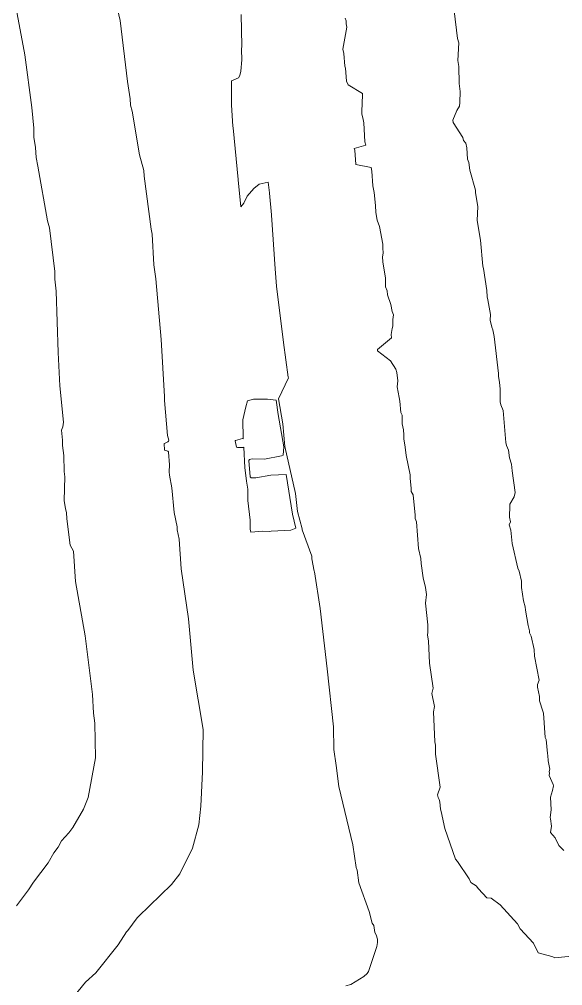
# Model space of a CAD drawing. Header units: metres. Extents: x 809241 to 811075, y 9156873 to 9158251.
# Drawn here: x 810154.8 to 810286.9, y 9157193.9 to 9157428.7 of the extents above; entities that cross this region are included whole.
import ezdxf

# ---------------------------------------------------------------- set-up
doc = ezdxf.new("R2010")
doc.units = ezdxf.units.M
doc.layers.add('C-TOPO-MAJR', color=9, linetype='Continuous')

msp = doc.modelspace()

# ---------------------------------------------------------------- linework, layer by layer
at = {"layer": 'C-TOPO-MAJR', "color": 9, "linetype": 'Continuous', "lineweight": 5}
for points, elevation in [([(810153.55, 9157434.05), (810156.17, 9157420.1), (810157.92, 9157407.29), (810158.39, 9157402.3), (810158.34, 9157400.06), (810158.77, 9157397.56), (810158.97, 9157395.16), (810159.38, 9157393.01), (810161.67, 9157379.79), (810162.14, 9157378.02), (810163.51, 9157367.4), (810163.51, 9157365.57), (810163.8, 9157362.68), (810164.29, 9157347.74), (810164.66, 9157339.61), (810165.56, 9157330.78), (810165.45, 9157329.68), (810165.12, 9157328.87), (810165.34, 9157326.44), (810165.3, 9157325.16), (810165.67, 9157322.69), (810165.72, 9157318.82), (810165.92, 9157317.54), (810165.73, 9157311.79), (810166.05, 9157309.76), (810166.34, 9157308.9), (810166.38, 9157307.36), (810167.18, 9157300.91), (810168.02, 9157299.44), (810168.52, 9157292.08), (810170.84, 9157278.87), (810172.64, 9157264.61), (810172.88, 9157260.07), (810173.21, 9157257.67), (810173.36, 9157249.2), (810171.55, 9157239.63), (810170.47, 9157236.73), (810167.82, 9157232.33), (810166.87, 9157231.02), (810165.1, 9157229.1), (810164.26, 9157227.54), (810163.27, 9157226.11), (810161.89, 9157223.72), (810158.28, 9157218.98), (810157.09, 9157217.16), (810154.18, 9157213.29)], 2600), ([(810177.89, 9157434.79), (810179.32, 9157428.42), (810181.13, 9157413.63), (810181.75, 9157409.41), (810181.87, 9157407.88), (810182.27, 9157406.38), (810184.02, 9157395.83), (810185.09, 9157391.99), (810185.18, 9157390.58), (810186.89, 9157377.73), (810187.15, 9157376.5), (810187.53, 9157369.05), (810188.03, 9157365.67), (810189.29, 9157350.94), (810190.16, 9157337.06), (810190.15, 9157336.05), (810190.88, 9157327.58), (810191.15, 9157326.46), (810191.14, 9157326.24), (810190.98, 9157326.05), (810190.11, 9157325.66), (810190.05, 9157325.64), (810190.14, 9157323.98), (810190.92, 9157323.74), (810191.05, 9157323.72), (810191.12, 9157323.7), (810191.11, 9157323.56), (810191.36, 9157320.48), (810191.3, 9157318.71), (810191.37, 9157317.92), (810191.91, 9157314.84), (810192.46, 9157308.83), (810193.18, 9157305.38), (810193.23, 9157304.67), (810193.72, 9157302.39), (810194.18, 9157295.2), (810195.93, 9157283.02), (810197.08, 9157270.58), (810199.55, 9157256.15), (810199.35, 9157245.8), (810198.96, 9157237.52), (810198.49, 9157232.97), (810196.94, 9157227.27), (810193.87, 9157221.04), (810191.81, 9157218.45), (810183.82, 9157210.71), (810183.52, 9157210.37), (810181.22, 9157207.29), (810180.88, 9157206.93), (810178.87, 9157203.81), (810173.43, 9157197.02), (810170.96, 9157194.69), (810163.12, 9157185.16)], 2590), ([(810260.53, 9157430.76), (810261.35, 9157424.09), (810261.66, 9157423.02), (810261.46, 9157418.76), (810261.68, 9157417.29), (810261.79, 9157413.13), (810261.99, 9157411.2), (810261.94, 9157408.53), (810261.81, 9157407.61), (810261.2, 9157406.6), (810260.21, 9157404.22), (810260.3, 9157403.63), (810262.69, 9157399.97), (810262.8, 9157399.26), (810263.41, 9157398.65), (810263.66, 9157397.49), (810263.81, 9157394.77), (810264.07, 9157393.91), (810264.37, 9157392.1), (810265.74, 9157387.21), (810265.76, 9157386.52), (810266.28, 9157383.27), (810266.12, 9157379.83), (810266.95, 9157375.03), (810267.55, 9157368.72), (810267.67, 9157368.18), (810268.5, 9157362.82), (810268.54, 9157361.28), (810268.73, 9157360.59), (810269.41, 9157356.99), (810269.32, 9157355.58), (810269.69, 9157353.93), (810269.94, 9157353.3), (810270.23, 9157351.65), (810271.3, 9157342.62), (810271.29, 9157341.95), (810271.59, 9157340.58), (810271.74, 9157338.81), (810271.72, 9157335.73), (810271.89, 9157335.07), (810272.48, 9157333.67), (810273.08, 9157325.86), (810273.26, 9157325.16), (810273.74, 9157324.03), (810273.98, 9157322.18), (810274.48, 9157320.62), (810274.61, 9157319.01), (810275.39, 9157313.72), (810275.09, 9157312.7), (810274.06, 9157310.9), (810274.07, 9157310.71), (810274.06, 9157310.58), (810274.07, 9157310.54), (810273.97, 9157307.69), (810274.26, 9157306.6), (810273.93, 9157305.87), (810274.36, 9157304.56), (810274.62, 9157301.32), (810276.04, 9157295.37), (810276.33, 9157294.57), (810276.9, 9157292.21), (810276.88, 9157290.67), (810277.38, 9157287.37), (810277.84, 9157285.96), (810277.88, 9157285.09), (810278.53, 9157281.37), (810278.86, 9157280.07), (810278.87, 9157279.65), (810279.23, 9157278.78), (810280.03, 9157275.58), (810280.07, 9157273.96), (810281.19, 9157268.14), (810280.8, 9157267.08), (810280.84, 9157266.45), (810281.25, 9157264.16), (810281.29, 9157263.12), (810282.1, 9157260.62), (810282.22, 9157260.07), (810282.7, 9157254.2), (810282.87, 9157253.71), (810283.23, 9157250.31), (810283.32, 9157249.82), (810283.41, 9157248.49), (810283.8, 9157246.45), (810283.64, 9157245.93), (810283.69, 9157245.48), (810283.62, 9157244.98), (810284.6, 9157242.74), (810284.67, 9157242.4), (810284.47, 9157241.33), (810283.99, 9157239.69), (810284.13, 9157236.6), (810283.87, 9157234.71), (810283.97, 9157234.45), (810284.23, 9157232.59), (810283.99, 9157231.06), (810285.09, 9157229.79), (810285.97, 9157227.93), (810287.21, 9157226.7)], 2560), ([(810208.75, 9157429.89), (810208.92, 9157422.28), (810208.81, 9157421.36), (810208.91, 9157418.88), (810208.67, 9157416.14), (810208.47, 9157415.09), (810208.13, 9157414.51), (810206.4, 9157413.77), (810206.39, 9157407.84), (810206.75, 9157402.8), (810206.83, 9157402.37), (810208, 9157389.78), (810208.02, 9157389.7), (810208.66, 9157383.18), (810209.45, 9157384.08), (810210.24, 9157385.71), (810211.84, 9157387.6), (810213.13, 9157388.7), (810215.37, 9157389.14), (810215.67, 9157386.54), (810215.67, 9157386.49), (810216.15, 9157381.22), (810216.15, 9157381.13), (810217.01, 9157368.09), (810217.34, 9157363.91), (810219.06, 9157350.21), (810220.21, 9157341.77), (810220.25, 9157341.62), (810217.86, 9157336.49), (810218.93, 9157330.44), (810219.4, 9157324.91), (810221.97, 9157313.49), (810222.45, 9157309.12), (810223.56, 9157304.88), (810223.58, 9157304.68), (810225.95, 9157298.23), (810225.93, 9157297.6), (810226.55, 9157294.59), (810226.56, 9157294.41), (810228, 9157285.54), (810229.64, 9157270.86), (810231.24, 9157256.81), (810231.27, 9157251.23), (810231.87, 9157247.39), (810232.54, 9157242.26), (810235.91, 9157228.11), (810236.73, 9157222.58), (810236.93, 9157221.93), (810237.35, 9157218.89), (810239.9, 9157211.9), (810240.59, 9157209.06), (810240.99, 9157208.47), (810241.3, 9157206.78), (810241.61, 9157206.21), (810241.89, 9157205.16), (810241.88, 9157204.33), (810241.75, 9157203.4), (810239.7, 9157197.32), (810239.43, 9157196.83), (810238.56, 9157196.08), (810235.42, 9157194.16), (810234.22, 9157193.83)], 2580), ([(810234.03, 9157429.02), (810234.26, 9157428.33), (810234.26, 9157427.67), (810234.46, 9157426.86), (810233.49, 9157421.45), (810233.69, 9157420.46), (810233.96, 9157417.36), (810234.11, 9157416.87), (810234.41, 9157413.66), (810234.77, 9157412.77), (810238.25, 9157410.67), (810238.3, 9157409.81), (810238.21, 9157408.95), (810238.11, 9157405.75), (810238.39, 9157404.38), (810238.62, 9157403.56), (810238.79, 9157398.96), (810239.04, 9157398.11), (810236.26, 9157397.31), (810236.43, 9157396.9), (810236.63, 9157393.48), (810240.4, 9157392.68), (810240.52, 9157391.81), (810240.75, 9157388.24), (810241.07, 9157386.6), (810241.43, 9157383.49), (810241.47, 9157381.74), (810241.86, 9157379.93), (810242.37, 9157378.36), (810243.19, 9157374.1), (810243.18, 9157373.19), (810243.29, 9157371.88), (810243.14, 9157371), (810243.2, 9157369.77), (810243.86, 9157365.82), (810243.89, 9157363.73), (810244.23, 9157362.73), (810244.35, 9157361.79), (810245.12, 9157359.4), (810245.46, 9157357.71), (810245.78, 9157356.89), (810245.63, 9157355.74), (810245.63, 9157354.14), (810245.44, 9157353.58), (810245.22, 9157352.11), (810245.32, 9157351.28), (810241.93, 9157348.48), (810241.88, 9157348.19), (810245.05, 9157345.69), (810246.38, 9157343.73), (810246.58, 9157342.91), (810246.87, 9157340.83), (810246.72, 9157339.41), (810247.14, 9157336.84), (810247.37, 9157335.92), (810247.58, 9157333.17), (810247.87, 9157332.5), (810247.89, 9157330.39), (810248.23, 9157328.96), (810248.32, 9157327.76), (810248.27, 9157326.78), (810248.66, 9157324.78), (810248.89, 9157322.75), (810249.85, 9157318.03), (810249.81, 9157317.24), (810250.12, 9157314.7), (810250.06, 9157313.93), (810250.54, 9157313.12), (810251.1, 9157308.23), (810251.1, 9157307.38), (810251.37, 9157306.63), (810251.88, 9157300.1), (810252.42, 9157297.65), (810252.49, 9157296.48), (810252.97, 9157293), (810253.58, 9157290.62), (810253.86, 9157288.96), (810253.6, 9157286.84), (810254.15, 9157281.59), (810254.17, 9157279.78), (810254.09, 9157279.02), (810254.29, 9157277.67), (810254.58, 9157272.25), (810255.41, 9157266.15), (810255.14, 9157264.88), (810255.76, 9157261.69), (810255.53, 9157260.44), (810255.85, 9157253.1), (810256.01, 9157252.28), (810256.02, 9157250.09), (810257.11, 9157242.13), (810256.53, 9157240.27), (810256.63, 9157239.61), (810256.87, 9157239.14), (810257.04, 9157238.58), (810257.22, 9157236.73), (810257.38, 9157236.18), (810258.27, 9157232.04), (810260.89, 9157224.62), (810261.35, 9157224.02), (810264.21, 9157219.79), (810264.63, 9157218.97), (810265.91, 9157218.09), (810266.44, 9157217.38), (810268.52, 9157215.24), (810269.52, 9157215.13), (810271.72, 9157213.52), (810275.9, 9157208.9), (810276.57, 9157207.65), (810279.84, 9157204.17), (810281, 9157201.82), (810284.3, 9157200.93), (810284.49, 9157200.85), (810285, 9157200.67), (810289.84, 9157201.1)], 2570)]:
    msp.add_lwpolyline(points, dxfattribs=dict(at, elevation=elevation))
at = {"layer": 'C-TOPO-MAJR', "color": 9, "linetype": 'Continuous', "lineweight": 5, "elevation": 2580}
msp.add_lwpolyline([(810211.15, 9157304.09), (810213.99, 9157304.29), (810215.75, 9157304.26), (810216.09, 9157304.31), (810220.87, 9157304.56), (810222.02, 9157305.07), (810221.25, 9157308.45), (810219.71, 9157318.08), (810216, 9157317.91), (810212.33, 9157317.27), (810211.19, 9157317.31), (810210.94, 9157317.5), (810210.64, 9157321.48), (810210.82, 9157321.75), (810211.46, 9157321.9), (810214.41, 9157321.83), (810218.55, 9157322.61), (810219, 9157322.79), (810219.17, 9157324.83), (810217.77, 9157332.66), (810217.27, 9157336.2), (810215.14, 9157336.41), (810211.8, 9157336.39), (810210.32, 9157335.97), (810209.9, 9157334.58), (810209.19, 9157331.35), (810209.29, 9157326.97), (810209.22, 9157326.78), (810209.11, 9157326.84), (810207.36, 9157326.37), (810207.28, 9157326.28), (810207.26, 9157326.27), (810207.28, 9157326.25), (810207.67, 9157324.78), (810207.9, 9157324.63), (810209.23, 9157324.64), (810209.38, 9157324.74), (810209.65, 9157319.71), (810209.97, 9157317.21), (810209.98, 9157317.21), (810210.04, 9157316.46), (810210.38, 9157314.54), (810210.41, 9157311.76), (810210.99, 9157307.02), (810210.94, 9157304.83), (810211.15, 9157304.09)], close=True, dxfattribs=at)

doc.saveas('drawing.dxf')
